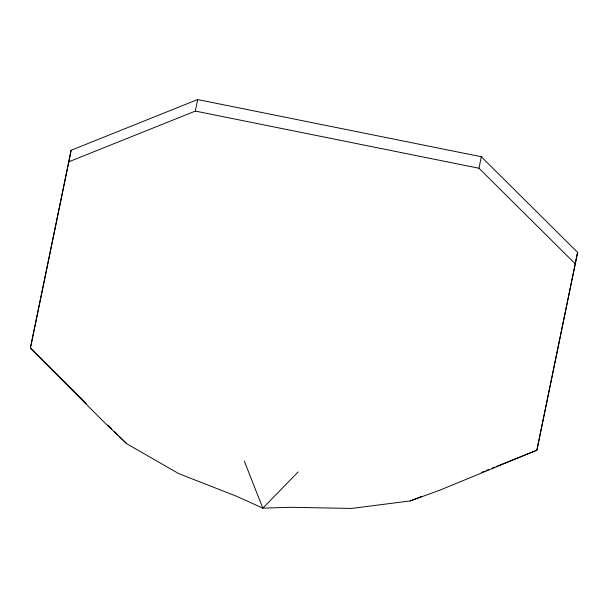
<?xml version="1.0" encoding="UTF-8"?>
<svg xmlns="http://www.w3.org/2000/svg" width="608" height="608" viewBox="0 0 608 608"><rect width="100%" height="100%" fill="white"/><g stroke="black" fill="none" stroke-linecap="round" stroke-linejoin="round"><path stroke-width="0.91" d="M86.306 403.606L30.4 348.095L68.833 161.796L195.35 111.082L197.623 99.56L481.285 156.742L577.6 252.373L536.887 450.201L440.139 490.056L410.37 500.908L351.462 508.44L290.86 507.292L262.831 508.144L236.998 496.44L178.714 473.617L126.722 443.734L104.272 422.355L30.4 348.095L71.113 150.275L197.623 99.56M68.833 161.796L71.113 150.275M575.32 263.895L478.998 168.256L481.285 156.742M577.6 252.373L536.887 450.194L496.47 466.397M298.156 471.922L262.831 508.144L244.302 461.069M410.37 500.908L421.792 496.333M481.536 472.386L484.173 471.329M485.929 470.622L488.566 469.566M492.077 468.152L494.714 467.104M195.343 111.082L478.998 168.256M107.859 425.007L111.895 429.02M114.593 431.695L117.967 435.039M119.305 436.377L126.722 443.734"/></g></svg>
